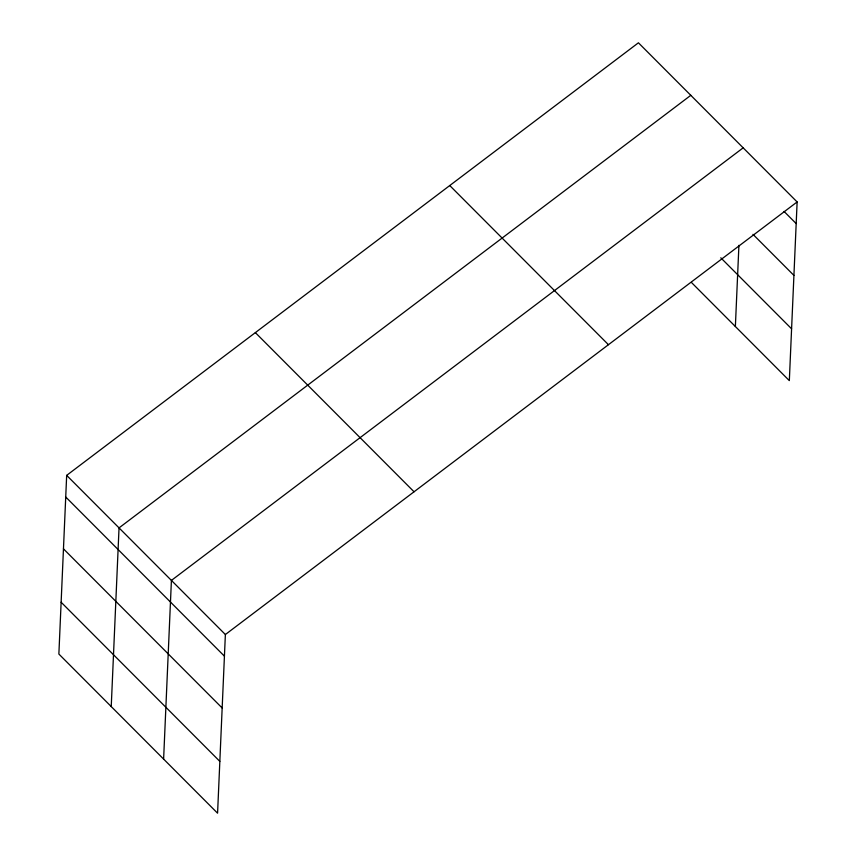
<?xml version="1.0" encoding="UTF-8"?>
<svg xmlns="http://www.w3.org/2000/svg" width="856" height="856" viewBox="0 0 856 856"><rect width="100%" height="100%" fill="white"/><g stroke="black" fill="none" stroke-linecap="round" stroke-linejoin="round"><path stroke-width="1.28" d="M66.672 475.369L58.871 654.048L217.574 813.2L225.374 634.531L66.672 475.369L638.426 42.8L797.129 201.952L789.328 380.631L691.413 282.437M111.237 706.564L119.038 527.895L690.803 95.316M163.614 759.09L171.414 580.411L743.168 147.842M735.368 326.51L738.921 245.33M225.374 634.531L797.129 201.952M784.085 211.464L796.187 223.587M752.991 234.362L793.919 275.407M720.795 257.806L791.586 328.8M449.753 185.549L608.445 344.7M255.356 332.62L414.047 491.783M65.73 497.004L224.422 656.167M63.462 548.835L222.164 707.987M61.129 602.228L219.832 761.38"/></g></svg>
